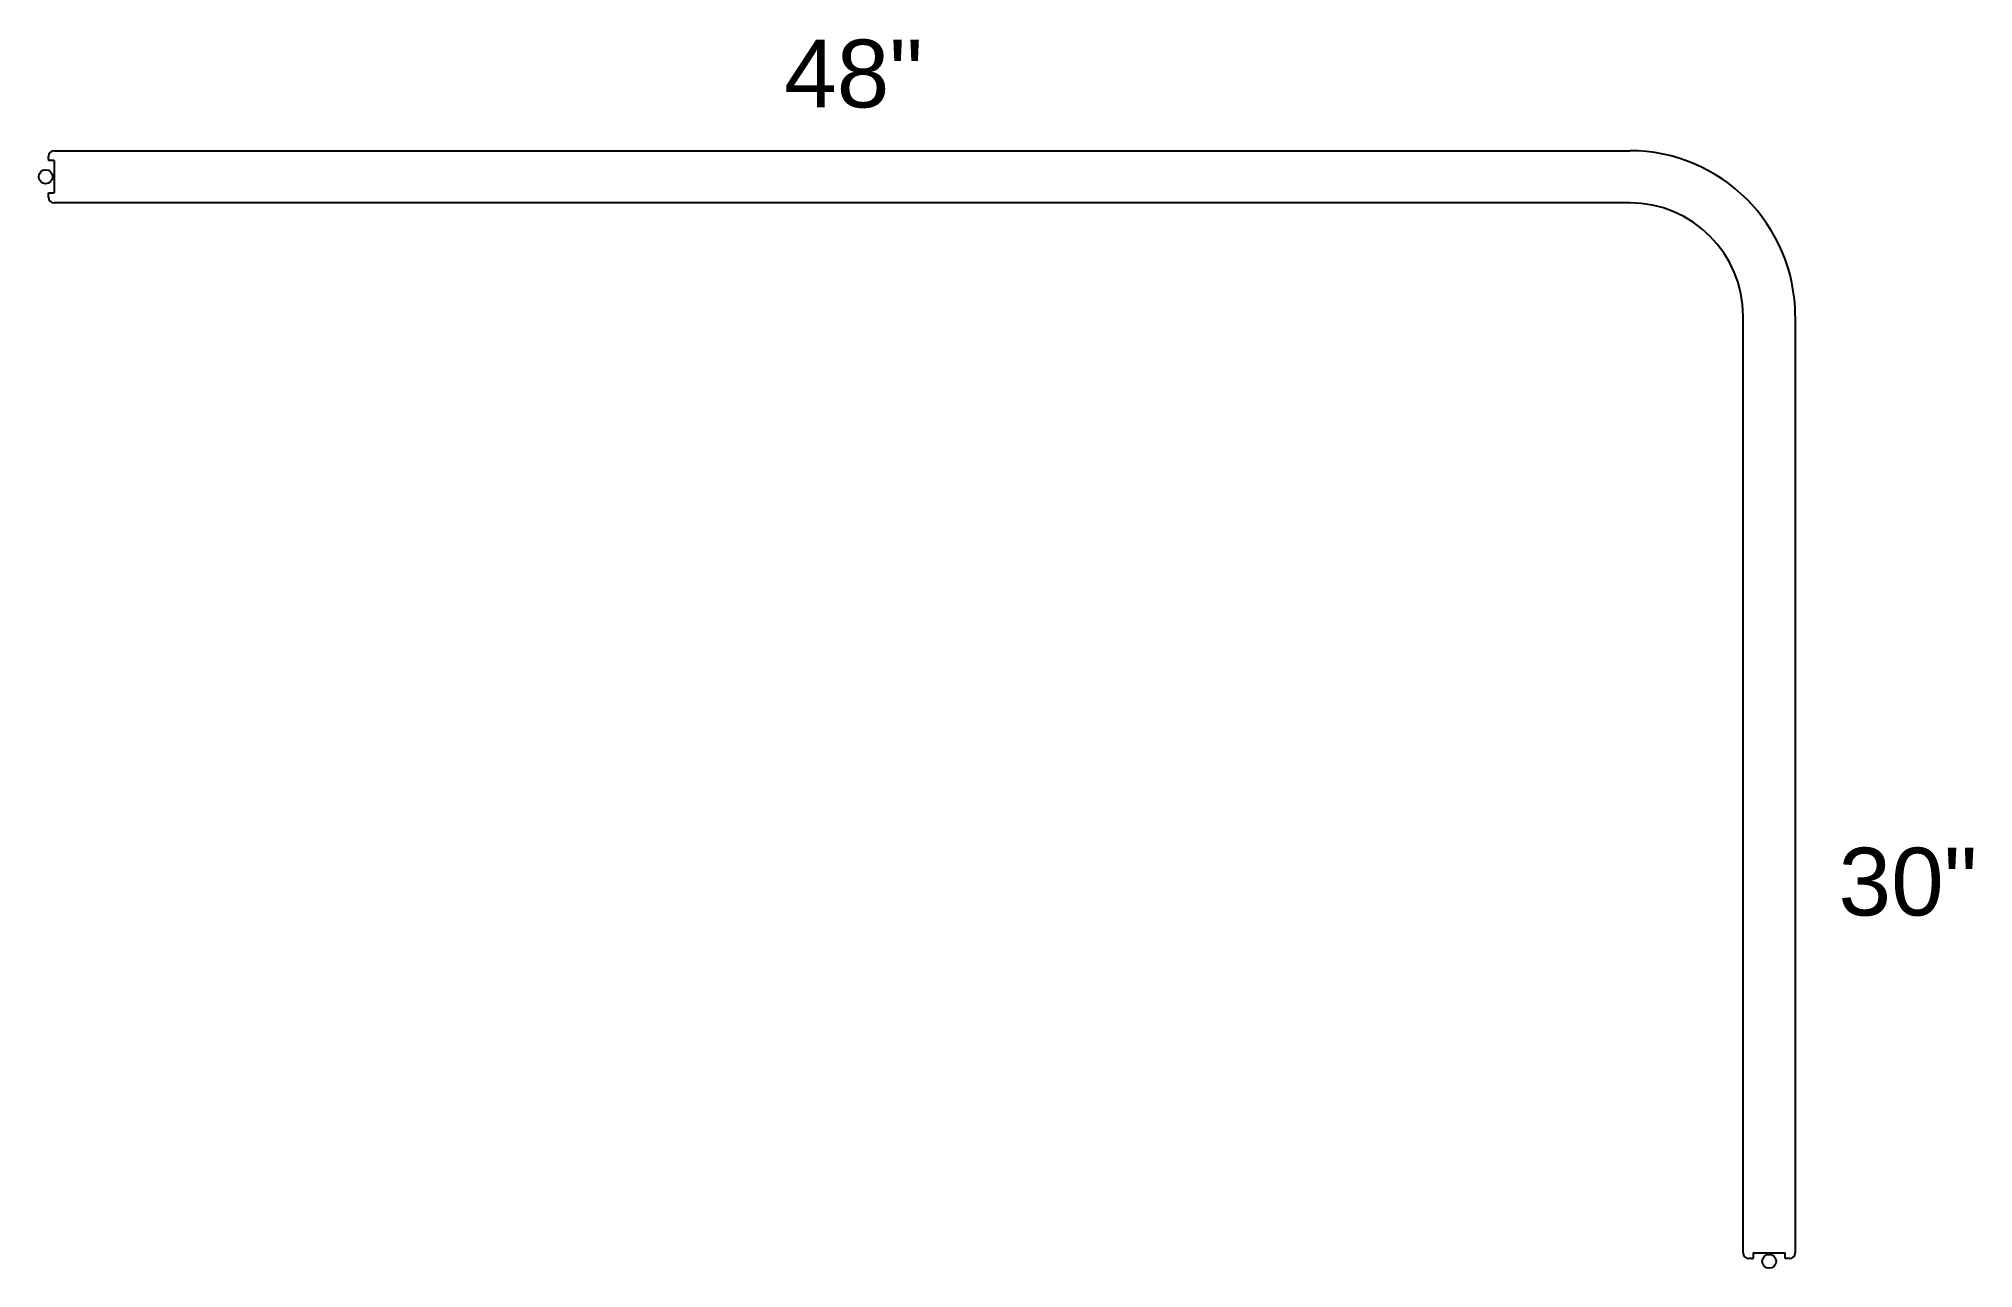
# Model space of a CAD drawing. Extents: x -0.01 to 1.38, y -0.78 to 0.1.
import ezdxf

# ---------------------------------------------------------------- set-up
doc = ezdxf.new("R2010")
doc.units = 0
doc.layers.add('90°', color=94, linetype='Continuous')
doc.styles.get("Standard").update_dxf_attribs({"font": 'arial.ttf'})

msp = doc.modelspace()

# ---------------------------------------------------------------- linework, layer by layer
at = {"layer": '90°', "linetype": 'Continuous'}
for p, q in [((0.002, 0.0127), (0.002, 0.0147)), ((0.006, 0.0187), (1.1378, 0.0187)), ((0.002, 0.0127), (0.002, 0.0116)), ((0.0032, 0.0116), (0.002, 0.0116)), ((0.006, 0.0116), (0.0032, 0.0116)), ((0.002, -0.0127), (0.002, -0.0116)), ((0.002, -0.0116), (0.0032, -0.0116)), ((0.002, -0.0147), (0.002, -0.0127)), ((0.0032, -0.0116), (0.006, -0.0116)), ((1.1378, -0.0187), (0.006, -0.0187)), ((1.2193, -0.773), (1.2193, -0.1002)), ((1.2567, -0.1002), (1.2567, -0.773)), ((1.2253, -0.777), (1.2233, -0.777)), ((1.2253, -0.777), (1.2264, -0.777)), ((1.2264, -0.773), (1.2264, -0.7758)), ((1.2264, -0.7758), (1.2264, -0.777)), ((1.2496, -0.7758), (1.2496, -0.773)), ((1.2496, -0.777), (1.2496, -0.7758)), ((1.2507, -0.777), (1.2496, -0.777)), ((1.2527, -0.777), (1.2507, -0.777))]:
    msp.add_line(p, q, dxfattribs=at)
at = {"layer": '90°'}
for p, q in [((0.006, 0.0116), (0.006, -0.0116)), ((1.2264, -0.773), (1.2496, -0.773))]:
    msp.add_line(p, q, dxfattribs=at)
at = {"layer": '90°', "color": 251, "true_color": 0x636466}
for centre in [(0, 0), (1.238, -0.779), (1.238, -0.779), (1.238, -0.779)]:
    msp.add_circle(centre, 0.005, dxfattribs=at)
at = {"layer": '90°', "linetype": 'Continuous'}
for centre, radius, start, end in [((0.006, 0.0147), 0.004, 90, 180), ((1.1378, -0.1002), 0.1189, 0, 90), ((0.006, -0.0147), 0.004, 180, 270), ((1.1378, -0.1002), 0.0815, 0, 90), ((1.2233, -0.773), 0.004, 180, 270), ((1.2527, -0.773), 0.004, 270, 0)]:
    msp.add_arc(centre, radius, start, end, dxfattribs=at)

# ---------------------------------------------------------------- texts
at = {"layer": '90°'}
for s, p in [('48"', (0.5304, 0.0498)), ('30"', (1.2878, -0.5306))]:
    msp.add_text(s, height=0.04866, dxfattribs=at).set_placement(p)

doc.saveas('drawing.dxf')
